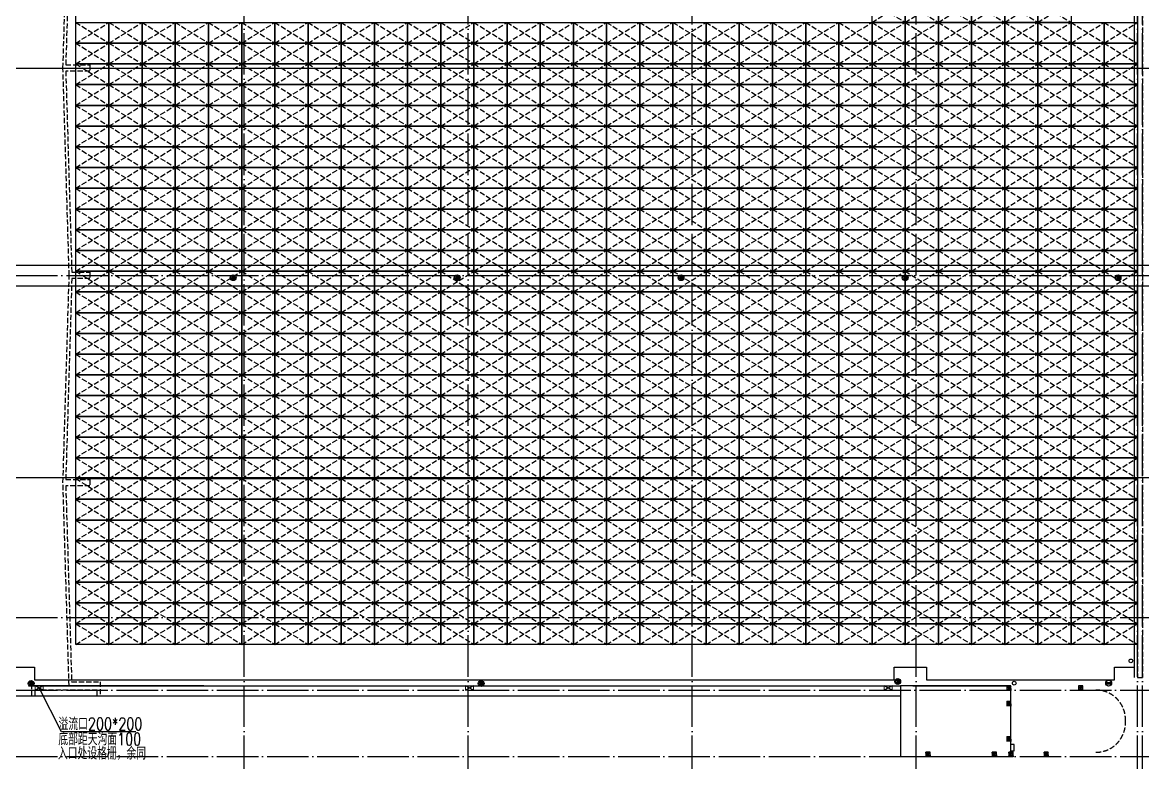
# Model space of a CAD drawing. Extents: x 6843040 to 15500510, y -6507076 to -4940511.
# Drawn here: x 9137505 to 9191530, y -5554001 to -5518301 of the extents above; entities that cross this region are included whole.
import ezdxf

# ---------------------------------------------------------------- set-up
doc = ezdxf.new("R2010")
doc.units = 0
doc.header["$LTSCALE"] = 1000
doc.header["$MEASUREMENT"] = 0
doc.linetypes.add('DASH', pattern=[0.35, 0.25, -0.1])
doc.linetypes.add('DOTE', pattern=[2.42, 2, -0.2, 0.02, -0.2])
for name, color, linetype in [('8', 8, 'Continuous'), ('AXIS', 3, 'Continuous'), ('COLUMN', 10, 'Continuous'), ('DIM_雨水', 3, 'Continuous'), ('DOTE', 8, 'DOTE'), ('EQUIP_雨水斗', 7, 'Continuous'), ('FLOOR', 9, 'Continuous'), ('plan-1', 40, 'Continuous'), ('PUB_HATCH', 8, 'Continuous'), ('S_SURFACE', 6, 'Continuous'), ('VPIPE-雨水', 4, 'Continuous'), ('建筑细线', 5, 'Continuous')]:
    doc.layers.add(name, color=color, linetype=linetype)
doc.styles.add('_HZTXT', font='SIMPLEX', dxfattribs={"width": 0.9, "bigfont": 'HZTXT'})

# ---------------------------------------------------------------- blocks, each defined once
blk = doc.blocks.new('GF')
at = {"layer": 'PUB_HATCH', "linetype": 'DASH'}
for p, q in [((4750146, -1332007), (4751746, -1331007)), ((4750146, -1331007), (4751746, -1332007))]:
    blk.add_line(p, q, dxfattribs=at)
at = {"layer": 'PUB_HATCH'}
blk.add_lwpolyline([(4751746, -1332007), (4750146, -1332007), (4750146, -1331007), (4751746, -1331007)], close=True, dxfattribs=at)
blk = doc.blocks.new('屋面层构造柱0911')
at = {"layer": 'PUB_HATCH'}
h = blk.add_hatch(dxfattribs=at)
h.set_pattern_fill('钢筋混凝土', color=256, scale=25, angle=90, style=0)
h.set_pattern_definition([(134.999998, (-1383999.975, 749859.19), (-44.194175, -44.194172), []), (140, (-1383999.97, 749859.19), (15.68804, 179.315045), [18.75, -206.25]), (85, (-1383999.97, 749859.19), (-188.048035, -34.68783), [15, -165]), (190.4514, (-1383998.67, 749874.13), (-172.35988, 144.62735), [15.93505, -175.28553]), (136.1842, (-1384049.97, 749859.2), (41.37976, 266.81026), [28.125, -309.375]), (186.6356, (-1384046.53, 749881.42), (-243.52946, 233.66568), [23.90257, -262.92825]), (81.1842, (-1384049.97, 749859.2), (-243.52964, 233.6655), [22.5, -247.5]), (111, (-1384037.47, 749884.19), (100.65473, 149.22676), [18.75, -206.25]), (56, (-1384037.47, 749884.19), (-181.28751, 60.82884), [15, -165]), (161.4514, (-1384029.09, 749896.63), (-80.63262, 210.05566), [15.93505, -175.28553]), (127.499998, (-1383999.975, 749859.19), (-83.223463, 3.039967), [0, -163, 0, -167.5, 0, -165.625]), (97.499998, (-1383999.975, 749859.19), (-98.602926, 65.767388), [0, -95.5, 0, -159.25, 0, -63.125]), (57.499998, (-1383999.975, 749803.44), (5.638722, 133.455609), [0, -62.5, 0, -195, 0, -258.75]), (47.499998, (-1383999.97, 749778.44), (-25.02624, 145.796543), [0, -81.25, 0, -129.5, 0, -183.75])])
edge = h.paths.add_edge_path()
edge.add_line((-1077584, 1017341), (-1077784, 1017341))
edge.add_line((-1077584, 1017341), (-1077584, 1017541))
edge.add_line((-1077584, 1017541), (-1077784, 1017541))
edge.add_line((-1077784, 1017541), (-1077784, 1017341))
h = blk.add_hatch(dxfattribs=at)
h.set_pattern_fill('钢筋混凝土', color=256, scale=25, angle=90, style=0)
h.set_pattern_definition([(134.999998, (-1380537.144, 749858.72), (-44.194175, -44.194172), []), (140, (-1380537.14, 749858.72), (15.68804, 179.315045), [18.75, -206.25]), (85, (-1380537.14, 749858.72), (-188.048035, -34.68783), [15, -165]), (190.4514, (-1380535.84, 749873.66), (-172.35988, 144.62735), [15.93505, -175.28553]), (136.1842, (-1380587.14, 749858.72), (41.37976, 266.81026), [28.125, -309.375]), (186.6356, (-1380583.7, 749880.95), (-243.52946, 233.66568), [23.90257, -262.92825]), (81.1842, (-1380587.14, 749858.72), (-243.52964, 233.6655), [22.5, -247.5]), (111, (-1380574.64, 749883.72), (100.65473, 149.22676), [18.75, -206.25]), (56, (-1380574.64, 749883.72), (-181.28751, 60.82884), [15, -165]), (161.4514, (-1380566.26, 749896.15), (-80.63262, 210.05566), [15.93505, -175.28553]), (127.499998, (-1380537.144, 749858.72), (-83.223463, 3.039967), [0, -163, 0, -167.5, 0, -165.625]), (97.499998, (-1380537.14, 749858.72), (-98.602926, 65.767388), [0, -95.5, 0, -159.25, 0, -63.125]), (57.499998, (-1380537.144, 749802.97), (5.638722, 133.455609), [0, -62.5, 0, -195, 0, -258.75]), (47.499998, (-1380537.14, 749777.97), (-25.02624, 145.796543), [0, -81.25, 0, -129.5, 0, -183.75])])
edge = h.paths.add_edge_path()
edge.add_line((-1074121, 1017340), (-1074321, 1017340))
edge.add_line((-1074121, 1017340), (-1074121, 1017540))
edge.add_line((-1074121, 1017540), (-1074321, 1017540))
edge.add_line((-1074321, 1017540), (-1074321, 1017340))
h = blk.add_hatch(dxfattribs=at)
h.set_pattern_fill('钢筋混凝土', color=256, scale=25, angle=90, style=0)
h.set_pattern_definition([(134.999998, (-1383999.975, 749109.19), (-44.194175, -44.194172), []), (140, (-1383999.97, 749109.19), (15.68804, 179.315045), [18.75, -206.25]), (85, (-1383999.97, 749109.19), (-188.048035, -34.68783), [15, -165]), (190.4514, (-1383998.67, 749124.13), (-172.35988, 144.62735), [15.93505, -175.28553]), (136.1842, (-1384049.97, 749109.2), (41.37976, 266.81026), [28.125, -309.375]), (186.6356, (-1384046.53, 749131.42), (-243.52946, 233.66568), [23.90257, -262.92825]), (81.1842, (-1384049.97, 749109.2), (-243.52964, 233.6655), [22.5, -247.5]), (111, (-1384037.47, 749134.19), (100.65473, 149.22676), [18.75, -206.25]), (56, (-1384037.47, 749134.19), (-181.28751, 60.82884), [15, -165]), (161.4514, (-1384029.09, 749146.63), (-80.63262, 210.05566), [15.93505, -175.28553]), (127.499998, (-1383999.975, 749109.19), (-83.223463, 3.039967), [0, -163, 0, -167.5, 0, -165.625]), (97.499998, (-1383999.975, 749109.19), (-98.602926, 65.767388), [0, -95.5, 0, -159.25, 0, -63.125]), (57.499998, (-1383999.975, 749053.44), (5.638722, 133.455609), [0, -62.5, 0, -195, 0, -258.75]), (47.499998, (-1383999.97, 749028.44), (-25.02624, 145.796543), [0, -81.25, 0, -129.5, 0, -183.75])])
edge = h.paths.add_edge_path()
edge.add_line((-1077584, 1016591), (-1077784, 1016591))
edge.add_line((-1077584, 1016591), (-1077584, 1016791))
edge.add_line((-1077584, 1016791), (-1077784, 1016791))
edge.add_line((-1077784, 1016791), (-1077784, 1016591))
h = blk.add_hatch(dxfattribs=at)
h.set_pattern_fill('钢筋混凝土', color=256, scale=25, angle=90, style=0)
h.set_pattern_definition([(134.999998, (-1383999.975, 747409.19), (-44.194175, -44.194172), []), (140, (-1383999.97, 747409.19), (15.68804, 179.315045), [18.75, -206.25]), (85, (-1383999.97, 747409.19), (-188.048035, -34.68783), [15, -165]), (190.4514, (-1383998.67, 747424.13), (-172.35988, 144.62735), [15.93505, -175.28553]), (136.1842, (-1384049.97, 747409.2), (41.37976, 266.81026), [28.125, -309.375]), (186.6356, (-1384046.53, 747431.42), (-243.52946, 233.66568), [23.90257, -262.92825]), (81.1842, (-1384049.97, 747409.2), (-243.52964, 233.6655), [22.5, -247.5]), (111, (-1384037.47, 747434.19), (100.65473, 149.22676), [18.75, -206.25]), (56, (-1384037.47, 747434.19), (-181.28751, 60.82884), [15, -165]), (161.4514, (-1384029.09, 747446.63), (-80.63262, 210.05566), [15.93505, -175.28553]), (127.499998, (-1383999.975, 747409.19), (-83.223463, 3.039967), [0, -163, 0, -167.5, 0, -165.625]), (97.499998, (-1383999.975, 747409.19), (-98.602926, 65.767388), [0, -95.5, 0, -159.25, 0, -63.125]), (57.499998, (-1383999.975, 747353.44), (5.638722, 133.455609), [0, -62.5, 0, -195, 0, -258.75]), (47.499998, (-1383999.97, 747328.44), (-25.02624, 145.796543), [0, -81.25, 0, -129.5, 0, -183.75])])
edge = h.paths.add_edge_path()
edge.add_line((-1077584, 1014891), (-1077784, 1014891))
edge.add_line((-1077584, 1014891), (-1077584, 1015091))
edge.add_line((-1077584, 1015091), (-1077784, 1015091))
edge.add_line((-1077784, 1015091), (-1077784, 1014891))
h = blk.add_hatch(dxfattribs=at)
h.set_pattern_fill('钢筋混凝土', color=256, scale=25, angle=90, style=0)
h.set_pattern_definition([(134.999998, (-1387900.3, 746658.72), (-44.194175, -44.194172), []), (140, (-1387900.3, 746658.72), (15.68804, 179.315045), [18.75, -206.25]), (85, (-1387900.3, 746658.72), (-188.048035, -34.68783), [15, -165]), (190.4514, (-1387899, 746673.66), (-172.35988, 144.62735), [15.93505, -175.28553]), (136.1842, (-1387950.3, 746658.72), (41.37976, 266.81026), [28.125, -309.375]), (186.6356, (-1387946.85, 746680.95), (-243.52946, 233.66568), [23.90257, -262.92825]), (81.1842, (-1387950.3, 746658.72), (-243.52964, 233.6655), [22.5, -247.5]), (111, (-1387937.8, 746683.72), (100.65473, 149.22676), [18.75, -206.25]), (56, (-1387937.8, 746683.72), (-181.28751, 60.82884), [15, -165]), (161.4514, (-1387929.41, 746696.15), (-80.63262, 210.05566), [15.93505, -175.28553]), (127.499998, (-1387900.3, 746658.72), (-83.223463, 3.039967), [0, -163, 0, -167.5, 0, -165.625]), (97.499998, (-1387900.3, 746658.72), (-98.602926, 65.767388), [0, -95.5, 0, -159.25, 0, -63.125]), (57.499998, (-1387900.3, 746602.97), (5.638722, 133.455609), [0, -62.5, 0, -195, 0, -258.75]), (47.499998, (-1387900.3, 746577.97), (-25.02624, 145.796543), [0, -81.25, 0, -129.5, 0, -183.75])])
edge = h.paths.add_edge_path()
edge.add_line((-1081484, 1014140), (-1081684, 1014140))
edge.add_line((-1081484, 1014140), (-1081484, 1014340))
edge.add_line((-1081484, 1014340), (-1081684, 1014340))
edge.add_line((-1081684, 1014340), (-1081684, 1014140))
h = blk.add_hatch(dxfattribs=at)
h.set_pattern_fill('钢筋混凝土', color=256, scale=25, angle=90, style=0)
h.set_pattern_definition([(134.999998, (-1384700.3, 746658.72), (-44.194175, -44.194172), []), (140, (-1384700.3, 746658.72), (15.68804, 179.315045), [18.75, -206.25]), (85, (-1384700.3, 746658.72), (-188.048035, -34.68783), [15, -165]), (190.4514, (-1384699, 746673.66), (-172.35988, 144.62735), [15.93505, -175.28553]), (136.1842, (-1384750.3, 746658.72), (41.37976, 266.81026), [28.125, -309.375]), (186.6356, (-1384746.85, 746680.95), (-243.52946, 233.66568), [23.90257, -262.92825]), (81.1842, (-1384750.3, 746658.72), (-243.52964, 233.6655), [22.5, -247.5]), (111, (-1384737.8, 746683.72), (100.65473, 149.22676), [18.75, -206.25]), (56, (-1384737.8, 746683.72), (-181.28751, 60.82884), [15, -165]), (161.4514, (-1384729.41, 746696.15), (-80.63262, 210.05566), [15.93505, -175.28553]), (127.499998, (-1384700.3, 746658.72), (-83.223463, 3.039967), [0, -163, 0, -167.5, 0, -165.625]), (97.499998, (-1384700.3, 746658.72), (-98.602926, 65.767388), [0, -95.5, 0, -159.25, 0, -63.125]), (57.499998, (-1384700.3, 746602.97), (5.638722, 133.455609), [0, -62.5, 0, -195, 0, -258.75]), (47.499998, (-1384700.3, 746577.97), (-25.02624, 145.796543), [0, -81.25, 0, -129.5, 0, -183.75])])
edge = h.paths.add_edge_path()
edge.add_line((-1078284, 1014140), (-1078484, 1014140))
edge.add_line((-1078284, 1014140), (-1078284, 1014340))
edge.add_line((-1078284, 1014340), (-1078484, 1014340))
edge.add_line((-1078484, 1014340), (-1078484, 1014140))
h = blk.add_hatch(dxfattribs=at)
h.set_pattern_fill('钢筋混凝土', color=256, scale=25, angle=90, style=0)
h.set_pattern_definition([(134.999998, (-1383900.32, 746659.19), (-44.194175, -44.194172), []), (140, (-1383900.32, 746659.19), (15.68804, 179.315045), [18.75, -206.25]), (85, (-1383900.32, 746659.19), (-188.048035, -34.68783), [15, -165]), (190.4514, (-1383899.01, 746674.13), (-172.35988, 144.62735), [15.93505, -175.28553]), (136.1842, (-1383950.32, 746659.2), (41.37976, 266.81026), [28.125, -309.375]), (186.6356, (-1383946.87, 746681.42), (-243.52946, 233.66568), [23.90257, -262.92825]), (81.1842, (-1383950.32, 746659.2), (-243.52964, 233.6655), [22.5, -247.5]), (111, (-1383937.82, 746684.19), (100.65473, 149.22676), [18.75, -206.25]), (56, (-1383937.82, 746684.19), (-181.28751, 60.82884), [15, -165]), (161.4514, (-1383929.43, 746696.63), (-80.63262, 210.05566), [15.93505, -175.28553]), (127.499998, (-1383900.32, 746659.19), (-83.223463, 3.039967), [0, -163, 0, -167.5, 0, -165.625]), (97.499998, (-1383900.32, 746659.19), (-98.602926, 65.767388), [0, -95.5, 0, -159.25, 0, -63.125]), (57.499998, (-1383900.32, 746603.44), (5.638722, 133.455609), [0, -62.5, 0, -195, 0, -258.75]), (47.499998, (-1383900.32, 746578.44), (-25.02624, 145.796543), [0, -81.25, 0, -129.5, 0, -183.75])])
edge = h.paths.add_edge_path()
edge.add_line((-1077484, 1014141), (-1077684, 1014141))
edge.add_line((-1077484, 1014141), (-1077484, 1014341))
edge.add_line((-1077484, 1014341), (-1077684, 1014341))
edge.add_line((-1077684, 1014341), (-1077684, 1014141))
h = blk.add_hatch(dxfattribs=at)
h.set_pattern_fill('钢筋混凝土', color=256, scale=25, angle=90, style=0)
h.set_pattern_definition([(134.999998, (-1382200.32, 746659.66), (-44.194175, -44.194172), []), (140, (-1382200.32, 746659.66), (15.68804, 179.315045), [18.75, -206.25]), (85, (-1382200.32, 746659.66), (-188.048035, -34.68783), [15, -165]), (190.4514, (-1382199.01, 746674.6), (-172.35988, 144.62735), [15.93505, -175.28553]), (136.1842, (-1382250.32, 746659.66), (41.37976, 266.81026), [28.125, -309.375]), (186.6356, (-1382246.87, 746681.9), (-243.52946, 233.66568), [23.90257, -262.92825]), (81.1842, (-1382250.32, 746659.66), (-243.52964, 233.6655), [22.5, -247.5]), (111, (-1382237.82, 746684.66), (100.65473, 149.22676), [18.75, -206.25]), (56, (-1382237.82, 746684.66), (-181.28751, 60.82884), [15, -165]), (161.4514, (-1382229.43, 746697.1), (-80.63262, 210.05566), [15.93505, -175.28553]), (127.499998, (-1382200.32, 746659.66), (-83.223463, 3.039967), [0, -163, 0, -167.5, 0, -165.625]), (97.499998, (-1382200.32, 746659.66), (-98.602926, 65.767388), [0, -95.5, 0, -159.25, 0, -63.125]), (57.499998, (-1382200.32, 746603.91), (5.638722, 133.455609), [0, -62.5, 0, -195, 0, -258.75]), (47.499998, (-1382200.32, 746578.91), (-25.02624, 145.796543), [0, -81.25, 0, -129.5, 0, -183.75])])
edge = h.paths.add_edge_path()
edge.add_line((-1075784, 1014141), (-1075984, 1014141))
edge.add_line((-1075784, 1014141), (-1075784, 1014341))
edge.add_line((-1075784, 1014341), (-1075984, 1014341))
edge.add_line((-1075984, 1014341), (-1075984, 1014141))
at = {"layer": 'COLUMN'}
for points in [[(-1077784, 1017341), (-1077584, 1017341), (-1077584, 1017541), (-1077784, 1017541)], [(-1074321, 1017340), (-1074121, 1017340), (-1074121, 1017540), (-1074321, 1017540)], [(-1077784, 1016591), (-1077584, 1016591), (-1077584, 1016791), (-1077784, 1016791)], [(-1077784, 1014891), (-1077584, 1014891), (-1077584, 1015091), (-1077784, 1015091)], [(-1081684, 1014140), (-1081484, 1014140), (-1081484, 1014340), (-1081684, 1014340)], [(-1078484, 1014140), (-1078284, 1014140), (-1078284, 1014340), (-1078484, 1014340)], [(-1077684, 1014141), (-1077484, 1014141), (-1077484, 1014341), (-1077684, 1014341)], [(-1075984, 1014141), (-1075784, 1014141), (-1075784, 1014341), (-1075984, 1014341)]]:
    blk.add_lwpolyline(points, close=True, dxfattribs=at)
blk = doc.blocks.new('$TwtSys$00000139')
at = {"color": 7}
for p, q in [((-19, 92, 0), (-19, -92, 0)), ((19, 92, 0), (19, -92, 0))]:
    blk.add_line(p, q, dxfattribs=at)
blk.add_circle((0, 0, 0), 93.8)
blk = doc.blocks.new('屋面层排水')
at = {"layer": '8', "color": 7, "true_color": 0xffffff}
for p, q in [((9138509, -5550502), (9138122, -5550302)), ((9138509, -5550302), (9138122, -5550502)), ((9159259, -5550502), (9158873, -5550302)), ((9159259, -5550302), (9158873, -5550502)), ((9179453, -5550502), (9179067, -5550302)), ((9179453, -5550302), (9179067, -5550502))]:
    blk.add_line(p, q, dxfattribs=at)
at = {"layer": '8', "color": 7, "const_width": 50}
for points in [[(9138509, -5550502), (9138509, -5550302), (9138122, -5550302), (9138122, -5550502)], [(9159259, -5550502), (9159259, -5550302), (9158873, -5550302), (9158873, -5550502)], [(9179453, -5550502), (9179453, -5550302), (9179067, -5550302), (9179067, -5550502)]]:
    blk.add_lwpolyline(points, close=True, dxfattribs=at)
at = {"layer": 'DIM_雨水'}
for p, q in [((9139398, -5552511), (9138315, -5550402)), ((9142973, -5552511), (9139398, -5552511))]:
    blk.add_line(p, q, dxfattribs=at)
at = {"layer": 'VPIPE-雨水'}
for centre in [(9147671, -5530614), (9158471, -5530614), (9169271, -5530614), (9180071, -5530614), (9190346, -5530614), (9190967, -5549096), (9137925, -5550183), (9159628, -5550185), (9179719, -5550091), (9185340, -5550170)]:
    blk.add_circle(centre, 90, dxfattribs=at)
at = {"layer": 'EQUIP_雨水斗', "xscale": 1.5, "yscale": 1.5, "zscale": 1.5}
for p in [(9147671, -5530614), (9158471, -5530614), (9169271, -5530614), (9180081, -5530614), (9190346, -5530614), (9179719, -5550091), (9137925, -5550183), (9159628, -5550185)]:
    blk.add_blockref('$TwtSys$00000139', p, dxfattribs=at)
at = {"layer": 'EQUIP_雨水斗', "xscale": 1.500000000000001, "yscale": 1.500000000000001, "zscale": 1.500000000000001, "rotation": 90}
blk.add_blockref('$TwtSys$00000139', (9189893, -5550169), dxfattribs=at)
at = {"layer": 'DIM_雨水', "style": '_HZTXT', "width": 0.75}
for s, p in [('溢流口200*200', (9139249, -5552437)), ('底部距天沟面100', (9139240, -5553166)), ('入口处设格栅，余同', (9139216, -5553853))]:
    blk.add_text(s, height=600, dxfattribs=at).set_placement(p)

msp = doc.modelspace()

# ---------------------------------------------------------------- linework, layer by layer
for points in [[(9179855.3, -5550802), (9126305.3, -5550802), (9126305.3, -5498352)], [(9137795.8, -5550302), (9179855.3, -5550302)], [(9180455.3, -5550302), (9184980.6, -5550302)]]:
    msp.add_lwpolyline(points)
msp.add_lwpolyline([(9191280.3, -5548302), (9140079.9, -5548301.9), (9140079.9, -5507301.1), (9191280.3, -5507301.1)], close=True)
at = {"layer": 'AXIS'}
for points in [[(9126805.3, -5520502.4), (9244905.3, -5520502)], [(9126805.3, -5520902), (9127705.3, -5520902), (9127705.3, -5521201.2), (9131705.3, -5521201.2), (9131705.3, -5530002.4), (9244905.3, -5530002)], [(9126805.3, -5531002.4), (9244905.3, -5531002)], [(9131405.3, -5540251), (9244905.3, -5540251.6)], [(9136695.8, -5550002), (9136695.8, -5549402.5), (9138095.8, -5549402.5), (9138095.8, -5550002)], [(9138095.8, -5550002), (9179555.3, -5550002), (9179555.3, -5549402), (9181105.3, -5549402), (9181105.3, -5550002), (9190180.3, -5550002), (9190180.3, -5549402), (9191120.3, -5549402)], [(9146255.3, -5550302), (9137795.8, -5550302)]]:
    msp.add_lwpolyline(points, dxfattribs=at)
at = {"layer": 'DOTE'}
for p, q in [((9148205.3, -5554702), (9148205.3, -5485702.5)), ((9159005.3, -5554702), (9159005.3, -5485702.5)), ((9169805.3, -5554702), (9169805.3, -5485702.5)), ((9180605.3, -5554702), (9180605.3, -5485702.5)), ((9191280.3, -5554702), (9191280.3, -5485702.5)), ((9191530.3, -5554702), (9191530.3, -5485702.5)), ((9125105.3, -5530502), (9257205.3, -5530502)), ((9125105.3, -5547002), (9258646.1, -5547002)), ((9125105.3, -5550502), (9258646.1, -5550502)), ((9125105.3, -5553702), (9258646.1, -5553702))]:
    msp.add_line(p, q, dxfattribs=at)
at = {"layer": 'FLOOR'}
for points in [[(9191120.3, -5497202), (9191120.3, -5549902)], [(9191280.3, -5549902), (9191530.3, -5549902)]]:
    msp.add_lwpolyline(points, dxfattribs=at)
at = {"layer": 'FLOOR', "linetype": 'DASH'}
for points in [[(9191280.3, -5497202), (9191280.3, -5549902)], [(9191530.3, -5497202), (9191530.3, -5549901.8)], [(9139888.1, -5510651.7), (9139597.1, -5520351.7), (9140762.5, -5520351.7), (9140762.5, -5520651.7), (9139597.1, -5520651.7), (9139888.1, -5530351.7), (9140762.6, -5530351.7), (9140762.6, -5530651.7), (9139888.1, -5530651.7), (9139597.1, -5540351.7), (9140762.5, -5540351.7), (9140762.5, -5540651.7), (9139597.1, -5540651.7), (9139880.6, -5550101.7), (9141262.6, -5550101.7), (9141262.6, -5550801.7), (9141112.6, -5550801.7), (9141112.6, -5550501.7), (9138112.6, -5550501.9), (9138112.6, -5550801.7), (9137962.5, -5550801.7), (9137962.5, -5550302), (9139756.5, -5550301.7), (9139462.5, -5540501.7), (9139762.5, -5530501.7), (9139462.5, -5520501.7), (9139762.5, -5510501.7)]]:
    msp.add_lwpolyline(points, dxfattribs=at)
msp.add_lwpolyline([(9189280.3, -5553502, 0.4297216), (9190703.3, -5552002, 0.4297216), (9189280.3, -5550502)], format="xyb", dxfattribs=at)
at = {"layer": 'plan-1'}
msp.add_lwpolyline([(9179855.3, -5553702.5), (9185180.6, -5553702.5), (9185180.6, -5550301.5), (9179855.3, -5550301.5)], close=True, dxfattribs=at)
at = {"layer": 'S_SURFACE'}
msp.add_lwpolyline([(9185180.6, -5553427), (9185330.6, -5553427), (9185330.6, -5553127), (9185180.6, -5553127)], dxfattribs=at)

# ---------------------------------------------------------------- block references
for p in [(4428335.1, -4186294.6), (4429935.1, -4186294.6), (4431535.1, -4186294.6), (4433135.1, -4186294.7), (4434735.1, -4186294.7), (4436335.1, -4186294.7), (4389934.7, -4187294.6), (4391534.7, -4187294.6), (4393134.7, -4187294.6), (4394734.7, -4187294.6), (4396334.7, -4187294.6), (4397934.8, -4187294.6), (4399534.8, -4187294.6), (4401134.8, -4187294.7), (4402734.8, -4187294.7), (4404334.8, -4187294.7), (4405934.8, -4187294.7), (4407534.8, -4187294.7), (4409134.9, -4187294.6), (4410734.9, -4187294.6), (4412334.9, -4187294.6), (4413935, -4187294.6), (4415535, -4187294.6), (4417135, -4187294.6), (4418735, -4187294.6), (4420335, -4187294.7), (4421935, -4187294.7), (4423535, -4187294.7), (4425135, -4187294.7), (4426735.1, -4187294.7), (4428335, -4187294.7), (4429935, -4187294.7), (4431535, -4187294.7), (4433135, -4187294.7), (4434735, -4187294.7), (4436335, -4187294.7), (4437935, -4187294.7), (4439535, -4187294.7), (4389934.7, -4188294.6), (4391534.7, -4188294.7), (4393134.7, -4188294.6), (4394734.8, -4188294.7), (4396334.8, -4188294.6), (4397934.8, -4188294.7), (4399534.8, -4188294.7), (4401134.8, -4188294.7), (4402734.8, -4188294.7), (4404334.8, -4188294.7), (4405934.8, -4188294.7), (4407534.9, -4188294.7), (4409134.9, -4188294.6), (4410735, -4188294.7), (4412335, -4188294.6), (4413935, -4188294.7), (4415535, -4188294.6), (4417135, -4188294.7), (4418735, -4188294.7), (4420335, -4188294.7), (4421935, -4188294.7), (4423535, -4188294.7), (4425135, -4188294.7), (4426735.1, -4188294.7), (4428335, -4188294.7), (4429935, -4188294.7), (4431535.1, -4188294.7), (4433135, -4188294.7), (4434735, -4188294.7), (4436335, -4188294.7), (4437935, -4188294.7), (4439535, -4188294.7), (4389934.6, -4189294.6), (4391534.6, -4189294.7), (4393134.6, -4189294.6), (4394734.6, -4189294.7), (4396334.6, -4189294.6), (4397934.6, -4189294.7), (4399534.6, -4189294.7), (4401134.6, -4189294.7), (4402734.6, -4189294.7), (4404334.7, -4189294.7), (4405934.7, -4189294.7), (4407534.7, -4189294.7), (4409134.9, -4189294.7), (4410734.9, -4189294.7), (4412334.9, -4189294.7), (4413934.9, -4189294.7), (4415534.9, -4189294.7), (4417134.9, -4189294.7), (4418734.9, -4189294.7), (4420334.9, -4189294.7), (4421934.9, -4189294.7), (4423535, -4189294.7), (4425135, -4189294.7), (4426735, -4189294.7), (4428335, -4189294.7), (4429935, -4189294.7), (4431535, -4189294.8), (4433134.9, -4189294.8), (4434734.9, -4189294.8), (4436335, -4189294.8), (4437934.9, -4189294.7), (4439534.9, -4189294.7), (4389934.6, -4190294.7), (4391534.6, -4190294.7), (4393134.6, -4190294.7), (4394734.6, -4190294.7), (4396334.6, -4190294.7), (4397934.6, -4190294.7), (4399534.6, -4190294.7), (4401134.7, -4190294.7), (4402734.7, -4190294.7), (4404334.7, -4190294.7), (4405934.7, -4190294.7), (4407534.7, -4190294.7), (4409134.9, -4190294.7), (4410734.9, -4190294.7), (4412334.9, -4190294.7), (4413934.9, -4190294.7), (4415534.9, -4190294.7), (4417134.9, -4190294.7), (4418734.9, -4190294.7), (4420335, -4190294.7), (4421935, -4190294.7), (4423535, -4190294.7), (4425135, -4190294.7), (4426735, -4190294.7), (4428335, -4190294.8), (4429935, -4190294.8), (4431535, -4190294.8), (4433135, -4190294.8), (4434735, -4190294.8), (4436335, -4190294.8), (4437935, -4190294.7), (4439535, -4190294.7), (4389934.6, -4191294.7), (4391534.6, -4191294.8), (4393134.6, -4191294.7), (4394734.6, -4191294.8), (4396334.6, -4191294.7), (4397934.6, -4191294.8), (4399534.6, -4191294.8), (4401134.6, -4191294.8), (4402734.6, -4191294.8), (4404334.7, -4191294.8), (4405934.7, -4191294.8), (4407534.7, -4191294.8), (4409134.8, -4191294.7), (4410734.8, -4191294.8), (4412334.8, -4191294.7), (4413934.8, -4191294.8), (4415534.8, -4191294.7), (4417134.8, -4191294.8), (4418734.8, -4191294.8), (4420334.9, -4191294.8), (4421934.9, -4191294.8), (4423534.9, -4191294.8), (4425134.9, -4191294.8), (4426734.9, -4191294.8), (4428334.9, -4191294.8), (4429934.9, -4191294.8), (4431534.9, -4191294.8), (4433134.9, -4191294.8), (4434734.9, -4191294.8), (4436334.9, -4191294.8), (4437934.9, -4191294.8), (4439534.9, -4191294.8), (4389934.6, -4192294.8), (4391534.6, -4192294.8), (4393134.6, -4192294.8), (4394734.6, -4192294.8), (4396334.6, -4192294.8), (4397934.6, -4192294.8), (4399534.6, -4192294.8), (4401134.7, -4192294.8), (4402734.7, -4192294.8), (4404334.7, -4192294.8), (4405934.7, -4192294.8), (4407534.7, -4192294.8), (4409134.8, -4192294.8), (4410734.8, -4192294.8), (4412334.8, -4192294.8), (4413934.8, -4192294.8), (4415534.8, -4192294.8), (4417134.9, -4192294.8), (4418734.9, -4192294.8), (4420334.9, -4192294.8), (4421934.9, -4192294.8), (4423534.9, -4192294.8), (4425134.9, -4192294.8), (4426734.9, -4192294.8), (4428334.9, -4192294.8), (4429934.9, -4192294.8), (4431534.9, -4192294.8), (4433134.9, -4192294.8), (4434734.9, -4192294.8), (4436334.9, -4192294.9), (4437934.9, -4192294.8), (4439534.9, -4192294.8), (4389934.7, -4193294.7), (4391534.7, -4193294.7), (4393134.7, -4193294.7), (4394734.7, -4193294.7), (4396334.7, -4193294.7), (4397934.8, -4193294.7), (4399534.8, -4193294.7), (4401134.8, -4193294.7), (4402734.8, -4193294.7), (4404334.8, -4193294.7), (4405934.8, -4193294.7), (4407534.8, -4193294.7), (4409135, -4193294.7), (4410735, -4193294.8), (4412335, -4193294.7), (4413935, -4193294.8), (4415535, -4193294.7), (4417135.1, -4193294.8), (4418735.1, -4193294.8), (4420335.1, -4193294.8), (4421935.1, -4193294.8), (4423535.1, -4193294.8), (4425135.1, -4193294.8), (4426735.1, -4193294.8), (4428335.1, -4193294.8), (4429935.1, -4193294.8), (4431535.1, -4193294.8), (4433135.1, -4193294.8), (4434735.1, -4193294.8), (4436335.1, -4193294.8), (4437935.1, -4193294.8), (4439535.1, -4193294.8), (4389934.7, -4194294.7), (4391534.7, -4194294.7), (4393134.7, -4194294.7), (4394734.8, -4194294.7), (4396334.8, -4194294.7), (4397934.8, -4194294.7), (4399534.8, -4194294.7), (4401134.8, -4194294.7), (4402734.8, -4194294.7), (4404334.8, -4194294.8), (4405934.8, -4194294.8), (4407534.9, -4194294.8), (4409135, -4194294.8), (4410735, -4194294.8), (4412335, -4194294.8), (4413935.1, -4194294.8), (4415535.1, -4194294.8), (4417135.1, -4194294.8), (4418735.1, -4194294.8), (4420335.1, -4194294.8), (4421935.1, -4194294.8), (4423535.1, -4194294.8), (4425135.1, -4194294.8), (4426735.1, -4194294.8), (4428335.1, -4194294.8), (4429935.1, -4194294.8), (4431535.1, -4194294.8), (4433135.1, -4194294.9), (4434735.1, -4194294.9), (4436335.1, -4194294.9), (4437935.1, -4194294.8), (4439535.1, -4194294.8), (4389934.7, -4195294.8), (4391534.7, -4195294.8), (4393134.7, -4195294.8), (4394734.7, -4195294.8), (4396334.7, -4195294.8), (4397934.8, -4195294.8), (4399534.8, -4195294.8), (4401134.8, -4195294.8), (4402734.8, -4195294.8), (4404334.8, -4195294.8), (4405934.8, -4195294.8), (4407534.8, -4195294.9), (4409134.9, -4195294.8), (4410734.9, -4195294.8), (4412334.9, -4195294.8), (4413935, -4195294.8), (4415535, -4195294.8), (4417135, -4195294.8), (4418735, -4195294.8), (4420335, -4195294.8), (4421935, -4195294.8), (4423535, -4195294.8), (4425135, -4195294.8), (4426735.1, -4195294.9), (4428335, -4195294.9), (4429935, -4195294.9), (4431535, -4195294.9), (4433135, -4195294.9), (4434735, -4195294.9), (4436335, -4195294.9), (4437935, -4195294.8), (4439535, -4195294.8), (4389934.7, -4196294.8), (4391534.7, -4196294.8), (4393134.7, -4196294.8), (4394734.8, -4196294.8), (4396334.8, -4196294.8), (4397934.8, -4196294.8), (4399534.8, -4196294.8), (4401134.8, -4196294.8), (4402734.8, -4196294.8), (4404334.8, -4196294.9), (4405934.8, -4196294.9), (4407534.9, -4196294.9), (4409134.9, -4196294.8), (4410735, -4196294.8), (4412335, -4196294.8), (4413935, -4196294.8), (4415535, -4196294.8), (4417135, -4196294.8), (4418735, -4196294.8), (4420335, -4196294.8), (4421935, -4196294.8), (4423535, -4196294.9), (4425135, -4196294.9), (4426735.1, -4196294.9), (4428335, -4196294.9), (4429935, -4196294.9), (4431535.1, -4196294.9), (4433135, -4196294.9), (4434735, -4196294.9), (4436335, -4196294.9), (4437935, -4196294.9), (4439535, -4196294.9), (4389934.6, -4197294.8), (4391534.6, -4197294.8), (4393134.6, -4197294.8), (4394734.6, -4197294.8), (4396334.6, -4197294.8), (4397934.6, -4197294.8), (4399534.6, -4197294.8), (4401134.6, -4197294.8), (4402734.6, -4197294.8), (4404334.7, -4197294.8), (4405934.7, -4197294.8), (4407534.7, -4197294.8), (4409134.9, -4197294.8), (4410734.9, -4197294.8), (4412334.9, -4197294.8), (4413934.9, -4197294.8), (4415534.9, -4197294.8), (4417134.9, -4197294.8), (4418734.9, -4197294.8), (4420334.9, -4197294.8), (4421934.9, -4197294.8), (4423535, -4197294.9), (4425135, -4197294.9), (4426735, -4197294.9), (4428335, -4197294.9), (4429935, -4197294.9), (4431535, -4197294.9), (4433134.9, -4197294.9), (4434734.9, -4197294.9), (4436335, -4197294.9), (4437934.9, -4197294.9), (4439534.9, -4197294.9), (4389934.6, -4198294.8), (4391534.6, -4198294.8), (4393134.6, -4198294.8), (4394734.6, -4198294.8), (4396334.6, -4198294.8), (4397934.6, -4198294.8), (4399534.6, -4198294.8), (4401134.7, -4198294.8), (4402734.7, -4198294.8), (4404334.7, -4198294.8), (4405934.7, -4198294.8), (4407534.7, -4198294.8), (4409134.9, -4198294.8), (4410734.9, -4198294.8), (4412334.9, -4198294.8), (4413934.9, -4198294.8), (4415534.9, -4198294.8), (4417134.9, -4198294.8), (4418734.9, -4198294.8), (4420335, -4198294.9), (4421935, -4198294.9), (4423535, -4198294.9), (4425135, -4198294.9), (4426735, -4198294.9), (4428335, -4198294.9), (4429935, -4198294.9), (4431535, -4198294.9), (4433135, -4198294.9), (4434735, -4198294.9), (4436335, -4198294.9), (4437935, -4198294.9), (4439535, -4198294.9), (4389934.6, -4199294.9), (4391534.6, -4199294.9), (4393134.6, -4199294.9), (4394734.6, -4199294.9), (4396334.6, -4199294.9), (4397934.6, -4199294.9), (4399534.6, -4199294.9), (4401134.6, -4199294.9), (4402734.6, -4199294.9), (4404334.7, -4199294.9), (4405934.7, -4199294.9), (4407534.7, -4199294.9), (4409134.8, -4199294.9), (4410734.8, -4199294.9), (4412334.8, -4199294.9), (4413934.8, -4199294.9), (4415534.8, -4199294.9), (4417134.8, -4199294.9), (4418734.8, -4199294.9), (4420334.9, -4199294.9), (4421934.9, -4199294.9), (4423534.9, -4199294.9), (4425134.9, -4199294.9), (4426734.9, -4199294.9), (4428334.9, -4199294.9), (4429934.9, -4199294.9), (4431534.9, -4199295), (4433134.9, -4199295), (4434734.9, -4199295), (4436334.9, -4199295), (4437934.9, -4199294.9), (4439534.9, -4199294.9), (4389934.6, -4200294.9), (4391534.6, -4200294.9), (4393134.6, -4200294.9), (4394734.6, -4200294.9), (4396334.6, -4200294.9), (4397934.6, -4200294.9), (4399534.6, -4200294.9), (4401134.7, -4200294.9), (4402734.7, -4200294.9), (4404334.7, -4200294.9), (4405934.7, -4200294.9), (4407534.7, -4200294.9), (4409134.8, -4200294.9), (4410734.8, -4200294.9), (4412334.8, -4200294.9), (4413934.8, -4200294.9), (4415534.8, -4200294.9), (4417134.9, -4200294.9), (4418734.9, -4200294.9), (4420334.9, -4200294.9), (4421934.9, -4200294.9), (4423534.9, -4200294.9), (4425134.9, -4200294.9), (4426734.9, -4200294.9), (4428334.9, -4200295), (4429934.9, -4200295), (4431534.9, -4200295), (4433134.9, -4200295), (4434734.9, -4200295), (4436334.9, -4200295), (4437934.9, -4200294.9), (4439534.9, -4200294.9), (4389934.5, -4201294.8), (4391534.5, -4201294.9), (4393134.5, -4201294.8), (4394734.5, -4201294.9), (4396334.5, -4201294.8), (4397934.6, -4201294.9), (4399534.6, -4201294.9), (4401134.6, -4201294.9), (4402734.6, -4201294.9), (4404334.6, -4201294.9), (4405934.6, -4201294.9), (4407534.6, -4201294.9), (4409134.8, -4201294.9), (4410734.8, -4201294.9), (4412334.8, -4201294.9), (4413934.8, -4201294.9), (4415534.8, -4201294.9), (4417134.9, -4201294.9), (4418734.9, -4201294.9), (4420334.9, -4201294.9), (4421934.9, -4201294.9), (4423534.9, -4201294.9), (4425134.9, -4201294.9), (4426734.9, -4201294.9), (4428334.9, -4201294.9), (4429934.9, -4201294.9), (4431534.9, -4201295), (4433134.9, -4201295), (4434734.9, -4201295), (4436334.9, -4201295), (4437934.9, -4201294.9), (4439534.9, -4201294.9), (4389934.5, -4202294.9), (4391534.5, -4202294.9), (4393134.5, -4202294.9), (4394734.6, -4202294.9), (4396334.6, -4202294.9), (4397934.6, -4202294.9), (4399534.6, -4202294.9), (4401134.6, -4202294.9), (4402734.6, -4202294.9), (4404334.6, -4202294.9), (4405934.6, -4202294.9), (4407534.7, -4202294.9), (4409134.8, -4202294.9), (4410734.8, -4202294.9), (4412334.8, -4202294.9), (4413934.9, -4202294.9), (4415534.9, -4202294.9), (4417134.9, -4202294.9), (4418734.9, -4202294.9), (4420334.9, -4202294.9), (4421934.9, -4202294.9), (4423534.9, -4202294.9), (4425134.9, -4202294.9), (4426734.9, -4202294.9), (4428334.9, -4202295), (4429934.9, -4202295), (4431534.9, -4202295), (4433134.9, -4202295), (4434734.9, -4202295), (4436334.9, -4202295), (4437934.9, -4202294.9), (4439534.9, -4202294.9), (4389934.5, -4203295), (4391534.5, -4203295), (4393134.5, -4203295), (4394734.5, -4203295), (4396334.5, -4203295), (4397934.6, -4203295), (4399534.6, -4203295), (4401134.6, -4203295), (4402734.6, -4203295), (4404334.6, -4203295), (4405934.6, -4203295), (4407534.6, -4203295), (4409134.7, -4203295), (4410734.7, -4203295), (4412334.7, -4203295), (4413934.8, -4203295), (4415534.8, -4203295), (4417134.8, -4203295), (4418734.8, -4203295), (4420334.8, -4203295), (4421934.8, -4203295), (4423534.8, -4203295), (4425134.8, -4203295), (4426734.8, -4203295), (4428334.8, -4203295), (4429934.8, -4203295), (4431534.8, -4203295), (4433134.8, -4203295), (4434734.8, -4203295), (4436334.8, -4203295.1), (4437934.8, -4203295), (4439534.8, -4203295), (4389934.5, -4204295), (4391534.5, -4204295), (4393134.5, -4204295), (4394734.6, -4204295), (4396334.6, -4204295), (4397934.6, -4204295), (4399534.6, -4204295), (4401134.6, -4204295), (4402734.6, -4204295), (4404334.6, -4204295), (4405934.6, -4204295), (4407534.7, -4204295), (4409134.7, -4204295), (4410734.8, -4204295), (4412334.8, -4204295), (4413934.8, -4204295), (4415534.8, -4204295), (4417134.8, -4204295), (4418734.8, -4204295), (4420334.8, -4204295), (4421934.8, -4204295), (4423534.8, -4204295), (4425134.8, -4204295), (4426734.9, -4204295), (4428334.8, -4204295), (4429934.8, -4204295), (4431534.9, -4204295), (4433134.8, -4204295.1), (4434734.8, -4204295.1), (4436334.8, -4204295.1), (4437934.8, -4204295), (4439534.8, -4204295), (4389934.7, -4205294.9), (4391534.7, -4205294.9), (4393134.7, -4205294.9), (4394734.7, -4205294.9), (4396334.7, -4205294.9), (4397934.8, -4205294.9), (4399534.8, -4205294.9), (4401134.8, -4205294.9), (4402734.8, -4205294.9), (4404334.8, -4205294.9), (4405934.8, -4205294.9), (4407534.8, -4205295), (4409135, -4205295), (4410735, -4205295), (4412335, -4205295), (4413935, -4205295), (4415535, -4205295), (4417135.1, -4205295), (4418735.1, -4205295), (4420335.1, -4205295), (4421935.1, -4205295), (4423535.1, -4205295), (4425135.1, -4205295), (4426735.1, -4205295), (4428335.1, -4205295), (4429935.1, -4205295), (4431535.1, -4205295), (4433135.1, -4205295), (4434735.1, -4205295), (4436335.1, -4205295.1), (4437935.1, -4205295), (4439535.1, -4205295), (4389934.7, -4206294.9), (4391534.7, -4206294.9), (4393134.7, -4206294.9), (4394734.8, -4206294.9), (4396334.8, -4206294.9), (4397934.8, -4206294.9), (4399534.8, -4206294.9), (4401134.8, -4206294.9), (4402734.8, -4206294.9), (4404334.8, -4206295), (4405934.8, -4206295), (4407534.9, -4206295), (4409135, -4206295), (4410735, -4206295), (4412335, -4206295), (4413935.1, -4206295), (4415535.1, -4206295), (4417135.1, -4206295), (4418735.1, -4206295), (4420335.1, -4206295), (4421935.1, -4206295), (4423535.1, -4206295), (4425135.1, -4206295), (4426735.1, -4206295), (4428335.1, -4206295), (4429935.1, -4206295), (4431535.1, -4206295), (4433135.1, -4206295.1), (4434735.1, -4206295.1), (4436335.1, -4206295.1), (4437935.1, -4206295), (4439535.1, -4206295), (4389934.7, -4207295), (4391534.7, -4207295), (4393134.7, -4207295), (4394734.7, -4207295), (4396334.7, -4207295), (4397934.8, -4207295), (4399534.8, -4207295), (4401134.8, -4207295), (4402734.8, -4207295), (4404334.8, -4207295), (4405934.8, -4207295), (4407534.8, -4207295.1), (4409134.9, -4207295), (4410734.9, -4207295), (4412334.9, -4207295), (4413935, -4207295), (4415535, -4207295), (4417135, -4207295), (4418735, -4207295), (4420335, -4207295), (4421935, -4207295), (4423535, -4207295), (4425135, -4207295), (4426735.1, -4207295.1), (4428335, -4207295.1), (4429935, -4207295.1), (4431535, -4207295.1), (4433135, -4207295.1), (4434735, -4207295.1), (4436335, -4207295.1), (4437935, -4207295), (4439535, -4207295), (4389934.7, -4208295), (4391534.7, -4208295), (4393134.7, -4208295), (4394734.8, -4208295), (4396334.8, -4208295), (4397934.8, -4208295), (4399534.8, -4208295), (4401134.8, -4208295), (4402734.8, -4208295), (4404334.8, -4208295.1), (4405934.8, -4208295.1), (4407534.9, -4208295.1), (4409134.9, -4208295), (4410735, -4208295), (4412335, -4208295), (4413935, -4208295), (4415535, -4208295), (4417135, -4208295), (4418735, -4208295), (4420335, -4208295), (4421935, -4208295), (4423535, -4208295.1), (4425135, -4208295.1), (4426735.1, -4208295.1), (4428335, -4208295.1), (4429935, -4208295.1), (4431535.1, -4208295.1), (4433135, -4208295.1), (4434735, -4208295.1), (4436335, -4208295.1), (4437935, -4208295.1), (4439535, -4208295.1), (4389934.6, -4209295), (4391534.6, -4209295), (4393134.6, -4209295), (4394734.6, -4209295), (4396334.6, -4209295), (4397934.6, -4209295), (4399534.6, -4209295), (4401134.6, -4209295.1), (4402734.6, -4209295.1), (4404334.7, -4209295.1), (4405934.7, -4209295.1), (4407534.7, -4209295.1), (4409134.9, -4209295.1), (4410734.9, -4209295.1), (4412334.9, -4209295.1), (4413934.9, -4209295.1), (4415534.9, -4209295.1), (4417134.9, -4209295.1), (4418734.9, -4209295.1), (4420334.9, -4209295.1), (4421934.9, -4209295.1), (4423535, -4209295.1), (4425135, -4209295.1), (4426735, -4209295.1), (4428335, -4209295.1), (4429935, -4209295.1), (4431535, -4209295.1), (4433134.9, -4209295.2), (4434734.9, -4209295.2), (4436335, -4209295.2), (4437934.9, -4209295.1), (4439534.9, -4209295.1), (4389934.6, -4210295), (4391534.6, -4210295.1), (4393134.6, -4210295), (4394734.6, -4210295.1), (4396334.6, -4210295), (4397934.6, -4210295.1), (4399534.6, -4210295.1), (4401134.7, -4210295.1), (4402734.7, -4210295.1), (4404334.7, -4210295.1), (4405934.7, -4210295.1), (4407534.7, -4210295.1), (4409134.9, -4210295.1), (4410734.9, -4210295.1), (4412334.9, -4210295.1), (4413934.9, -4210295.1), (4415534.9, -4210295.1), (4417134.9, -4210295.1), (4418734.9, -4210295.1), (4420335, -4210295.1), (4421935, -4210295.1), (4423535, -4210295.1), (4425135, -4210295.1), (4426735, -4210295.1), (4428335, -4210295.1), (4429935, -4210295.1), (4431535, -4210295.2), (4433135, -4210295.2), (4434735, -4210295.2), (4436335, -4210295.2), (4437935, -4210295.1), (4439535, -4210295.1), (4389934.6, -4211295.1), (4391534.6, -4211295.1), (4393134.6, -4211295.1), (4394734.6, -4211295.1), (4396334.6, -4211295.1), (4397934.6, -4211295.1), (4399534.6, -4211295.1), (4401134.6, -4211295.2), (4402734.6, -4211295.2), (4404334.7, -4211295.2), (4405934.7, -4211295.2), (4407534.7, -4211295.2), (4409134.8, -4211295.1), (4410734.8, -4211295.1), (4412334.8, -4211295.1), (4413934.8, -4211295.1), (4415534.8, -4211295.1), (4417134.8, -4211295.1), (4418734.8, -4211295.1), (4420334.9, -4211295.2), (4421934.9, -4211295.2), (4423534.9, -4211295.2), (4425134.9, -4211295.2), (4426734.9, -4211295.2), (4428334.9, -4211295.2), (4429934.9, -4211295.2), (4431534.9, -4211295.2), (4433134.9, -4211295.2), (4434734.9, -4211295.2), (4436334.9, -4211295.2), (4437934.9, -4211295.2), (4439534.9, -4211295.2), (4389934.6, -4212295.1), (4391534.6, -4212295.2), (4393134.6, -4212295.1), (4394734.6, -4212295.2), (4396334.6, -4212295.1), (4397934.6, -4212295.2), (4399534.6, -4212295.2), (4401134.7, -4212295.2), (4402734.7, -4212295.2), (4404334.7, -4212295.2), (4405934.7, -4212295.2), (4407534.7, -4212295.2), (4409134.8, -4212295.1), (4410734.8, -4212295.2), (4412334.8, -4212295.1), (4413934.8, -4212295.2), (4415534.8, -4212295.1), (4417134.9, -4212295.2), (4418734.9, -4212295.2), (4420334.9, -4212295.2), (4421934.9, -4212295.2), (4423534.9, -4212295.2), (4425134.9, -4212295.2), (4426734.9, -4212295.2), (4428334.9, -4212295.2), (4429934.9, -4212295.2), (4431534.9, -4212295.2), (4433134.9, -4212295.2), (4434734.9, -4212295.2), (4436334.9, -4212295.2), (4437934.9, -4212295.2), (4439534.9, -4212295.2), (4389934.5, -4213295.1), (4391534.5, -4213295.1), (4393134.5, -4213295.1), (4394734.5, -4213295.1), (4396334.5, -4213295.1), (4397934.6, -4213295.1), (4399534.6, -4213295.1), (4401134.6, -4213295.1), (4402734.6, -4213295.1), (4404334.6, -4213295.1), (4405934.6, -4213295.1), (4407534.6, -4213295.1), (4409134.8, -4213295.1), (4410734.8, -4213295.1), (4412334.8, -4213295.1), (4413934.8, -4213295.1), (4415534.8, -4213295.1), (4417134.9, -4213295.1), (4418734.9, -4213295.1), (4420334.9, -4213295.2), (4421934.9, -4213295.2), (4423534.9, -4213295.2), (4425134.9, -4213295.2), (4426734.9, -4213295.2), (4428334.9, -4213295.2), (4429934.9, -4213295.2), (4431534.9, -4213295.2), (4433134.9, -4213295.2), (4434734.9, -4213295.2), (4436334.9, -4213295.2), (4437934.9, -4213295.2), (4439534.9, -4213295.2), (4389934.5, -4214295.1), (4391534.5, -4214295.1), (4393134.5, -4214295.1), (4394734.6, -4214295.1), (4396334.6, -4214295.1), (4397934.6, -4214295.1), (4399534.6, -4214295.1), (4401134.6, -4214295.1), (4402734.6, -4214295.1), (4404334.6, -4214295.1), (4405934.6, -4214295.1), (4407534.7, -4214295.1), (4409134.8, -4214295.1), (4410734.8, -4214295.2), (4412334.8, -4214295.1), (4413934.9, -4214295.2), (4415534.9, -4214295.1), (4417134.9, -4214295.2), (4418734.9, -4214295.2), (4420334.9, -4214295.2), (4421934.9, -4214295.2), (4423534.9, -4214295.2), (4425134.9, -4214295.2), (4426734.9, -4214295.2), (4428334.9, -4214295.2), (4429934.9, -4214295.2), (4431534.9, -4214295.2), (4433134.9, -4214295.3), (4434734.9, -4214295.2), (4436334.9, -4214295.2), (4437934.9, -4214295.2), (4439534.9, -4214295.2), (4389934.5, -4215295.2), (4391534.5, -4215295.2), (4393134.5, -4215295.2), (4394734.5, -4215295.2), (4396334.5, -4215295.2), (4397934.6, -4215295.2), (4399534.6, -4215295.2), (4401134.6, -4215295.2), (4402734.6, -4215295.2), (4404334.6, -4215295.2), (4405934.6, -4215295.2), (4407534.6, -4215295.2), (4409134.7, -4215295.2), (4410734.7, -4215295.2), (4412334.7, -4215295.2), (4413934.8, -4215295.2), (4415534.8, -4215295.2), (4417134.8, -4215295.2), (4418734.8, -4215295.2), (4420334.8, -4215295.2), (4421934.8, -4215295.2), (4423534.8, -4215295.2), (4425134.8, -4215295.2), (4426734.8, -4215295.2), (4428334.8, -4215295.3), (4429934.8, -4215295.3), (4431534.8, -4215295.3), (4433134.8, -4215295.3), (4434734.8, -4215295.3), (4436334.8, -4215295.3), (4437934.8, -4215295.2), (4439534.8, -4215295.2), (4389934.5, -4216295.2), (4391534.5, -4216295.2), (4393134.5, -4216295.2), (4394734.6, -4216295.2), (4396334.6, -4216295.2), (4397934.6, -4216295.2), (4399534.6, -4216295.2), (4401134.6, -4216295.2), (4402734.6, -4216295.2), (4404334.6, -4216295.2), (4405934.6, -4216295.2), (4407534.7, -4216295.2), (4409134.7, -4216295.2), (4410734.8, -4216295.2), (4412334.8, -4216295.2), (4413934.8, -4216295.2), (4415534.8, -4216295.2), (4417134.8, -4216295.2), (4418734.8, -4216295.2), (4420334.8, -4216295.2), (4421934.8, -4216295.2), (4423534.8, -4216295.2), (4425134.8, -4216295.2), (4426734.9, -4216295.2), (4428334.8, -4216295.3), (4429934.8, -4216295.3), (4431534.9, -4216295.3), (4433134.8, -4216295.3), (4434734.8, -4216295.3), (4436334.8, -4216295.3), (4437934.8, -4216295.2), (4439534.8, -4216295.2)]:
    msp.add_blockref('GF', p)
at = {"layer": 'plan-1'}
msp.add_blockref('屋面层排水', (0, 0), dxfattribs=at)
at = {"layer": '建筑细线'}
msp.add_blockref('屋面层构造柱0911', (10262764.2, -6567842.2), dxfattribs=at)

doc.saveas('drawing.dxf')
